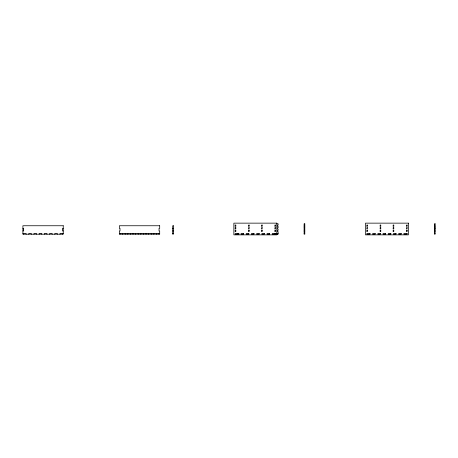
<?xml version="1.0" encoding="UTF-8"?>
<svg xmlns="http://www.w3.org/2000/svg" width="458" height="458" viewBox="0 0 458 458"><rect width="100%" height="100%" fill="white"/><g stroke="black" fill="none" stroke-linecap="round" stroke-linejoin="round"><path stroke-width="0.69" d="M276.695 223.796L278.109 223.796L278.109 225.096L277.462 225.096L277.462 226.395L278.109 226.395L278.109 227.7L277.462 227.7L277.462 229L278.109 229L278.109 230.3L277.462 230.3L277.462 231.605L278.109 231.605L278.109 234.204L272.252 234.204L272.252 233.557L278.109 233.557M304.135 225.096L304.788 225.096M434.447 225.096L435.1 225.096M304.135 226.395L304.788 226.395M434.447 226.395L435.1 226.395M304.135 227.7L304.788 227.7M434.447 227.7L435.1 227.7M22.9 228.347L23.553 228.347L23.553 230.952L22.9 230.952M63.238 228.347L62.591 228.347L62.591 230.952L63.238 230.952M172.706 228.347L173.359 228.347M434.447 228.674L435.1 228.674M304.135 229L304.788 229M434.447 229L435.1 229M304.135 230.3L304.788 230.3M434.447 230.3L435.1 230.3M172.706 230.952L173.359 230.952M304.135 231.605L304.788 231.605M434.447 231.605L435.1 231.605M22.9 233.557L26.152 233.557L26.152 234.204M63.238 233.557L59.987 233.557L59.987 234.204M119.355 233.557L159.693 233.557M172.706 233.557L173.359 233.557M239.07 233.557L235.166 233.557L235.166 234.204L239.07 234.204M304.135 233.557L304.788 233.557M434.447 233.557L435.1 233.557M277.462 233.557L277.462 234.204M275.51 233.557L275.51 234.204M274.857 233.557L274.857 234.204M238.423 233.557L238.423 234.204M237.771 233.557L237.771 234.204M159.041 233.557L159.041 234.204M156.441 233.557L156.441 234.204M153.836 233.557L153.836 234.204M151.232 233.557L151.232 234.204M148.632 233.557L148.632 234.204M146.028 233.557L146.028 234.204M143.428 233.557L143.428 234.204M140.824 233.557L140.824 234.204M138.219 233.557L138.219 234.204M135.62 233.557L135.62 234.204M133.015 233.557L133.015 234.204M130.416 233.557L130.416 234.204M127.811 233.557L127.811 234.204M125.206 233.557L125.206 234.204M122.607 233.557L122.607 234.204M120.002 233.557L120.002 234.204M62.591 233.557L62.591 234.204M57.382 234.204L57.382 233.557L54.783 233.557L54.783 234.204M52.178 234.204L52.178 233.557L49.578 233.557L49.578 234.204M46.974 234.204L46.974 233.557L44.369 233.557L44.369 234.204M41.77 234.204L41.77 233.557L39.165 233.557L39.165 234.204M36.566 234.204L36.566 233.557L33.961 233.557L33.961 234.204M31.356 234.204L31.356 233.557L28.757 233.557L28.757 234.204M23.553 233.557L23.553 234.204M276.809 223.143L233.866 223.143L233.866 234.857L276.809 234.857L276.809 223.143M408.421 223.143L365.478 223.143L365.478 234.857L408.421 234.857L408.421 223.143M304.788 223.796L304.135 223.796L304.135 234.204L304.788 234.204L304.788 223.796M435.1 223.796L434.447 223.796L434.447 234.204L435.1 234.204L435.1 223.796M235.818 225.096L235.166 225.096L235.166 226.395L235.818 226.395L235.818 225.096M249.158 225.096L248.505 225.096L248.505 226.395L249.158 226.395L249.158 225.096M262.171 225.096L261.518 225.096L261.518 226.395L262.171 226.395L262.171 225.096M275.51 225.096L274.857 225.096L274.857 226.395L275.51 226.395L275.51 225.096M367.43 225.096L366.784 225.096L366.784 226.395L367.43 226.395L367.43 225.096M380.77 225.096L380.123 225.096L380.123 226.395L380.77 226.395L380.77 225.096M393.783 225.096L393.136 225.096L393.136 226.395L393.783 226.395L393.783 225.096M407.122 225.096L406.469 225.096L406.469 226.395L407.122 226.395L407.122 225.096M63.238 225.748L22.9 225.748L22.9 234.204L63.238 234.204L63.238 225.748M159.693 225.748L119.355 225.748L119.355 228.347L120.002 228.347L120.002 230.952L119.355 230.952L119.355 234.204L159.693 234.204L159.693 230.952L159.041 230.952L159.041 228.347L159.693 228.347L159.693 225.748M173.359 225.748L172.706 225.748L172.706 234.204L173.359 234.204L173.359 225.748M235.818 227.7L235.166 227.7L235.166 229L235.818 229L235.818 227.7M249.158 227.7L248.505 227.7L248.505 229L249.158 229L249.158 227.7M262.171 227.7L261.518 227.7L261.518 229L262.171 229L262.171 227.7M275.51 227.7L274.857 227.7L274.857 229L275.51 229L275.51 227.7M367.43 227.7L366.784 227.7L366.784 229L367.43 229L367.43 227.7M380.77 227.7L380.123 227.7L380.123 229L380.77 229L380.77 227.7M393.783 227.7L393.136 227.7L393.136 229L393.783 229L393.783 227.7M407.122 227.7L406.469 227.7L406.469 229L407.122 229L407.122 227.7M235.818 230.3L235.166 230.3L235.166 231.605L235.818 231.605L235.818 230.3M249.158 230.3L248.505 230.3L248.505 231.605L249.158 231.605L249.158 230.3M262.171 230.3L261.518 230.3L261.518 231.605L262.171 231.605L262.171 230.3M275.51 230.3L274.857 230.3L274.857 231.605L275.51 231.605L275.51 230.3M367.43 230.3L366.784 230.3L366.784 231.605L367.43 231.605L367.43 230.3M380.77 230.3L380.123 230.3L380.123 231.605L380.77 231.605L380.77 230.3M393.783 230.3L393.136 230.3L393.136 231.605L393.783 231.605L393.783 230.3M407.122 230.3L406.469 230.3L406.469 231.605L407.122 231.605L407.122 230.3M243.627 233.557L241.023 233.557L241.023 234.204L243.627 234.204L243.627 233.557M248.831 233.557L246.227 233.557L246.227 234.204L248.831 234.204L248.831 233.557M254.035 233.557L251.436 233.557L251.436 234.204L254.035 234.204L254.035 233.557M259.239 233.557L256.64 233.557L256.64 234.204L259.239 234.204L259.239 233.557M264.449 233.557L261.844 233.557L261.844 234.204L264.449 234.204L264.449 233.557M269.653 233.557L267.048 233.557L267.048 234.204L269.653 234.204L269.653 233.557M370.035 233.557L366.784 233.557L366.784 234.204L370.035 234.204L370.035 233.557M375.239 233.557L372.64 233.557L372.64 234.204L375.239 234.204L375.239 233.557M380.443 233.557L377.844 233.557L377.844 234.204L380.443 234.204L380.443 233.557M385.653 233.557L383.048 233.557L383.048 234.204L385.653 234.204L385.653 233.557M390.857 233.557L388.252 233.557L388.252 234.204L390.857 234.204L390.857 233.557M396.061 233.557L393.456 233.557L393.456 234.204L396.061 234.204L396.061 233.557M401.265 233.557L398.666 233.557L398.666 234.204L401.265 234.204L401.265 233.557M407.122 233.557L403.87 233.557L403.87 234.204L407.122 234.204L407.122 233.557"/></g></svg>
